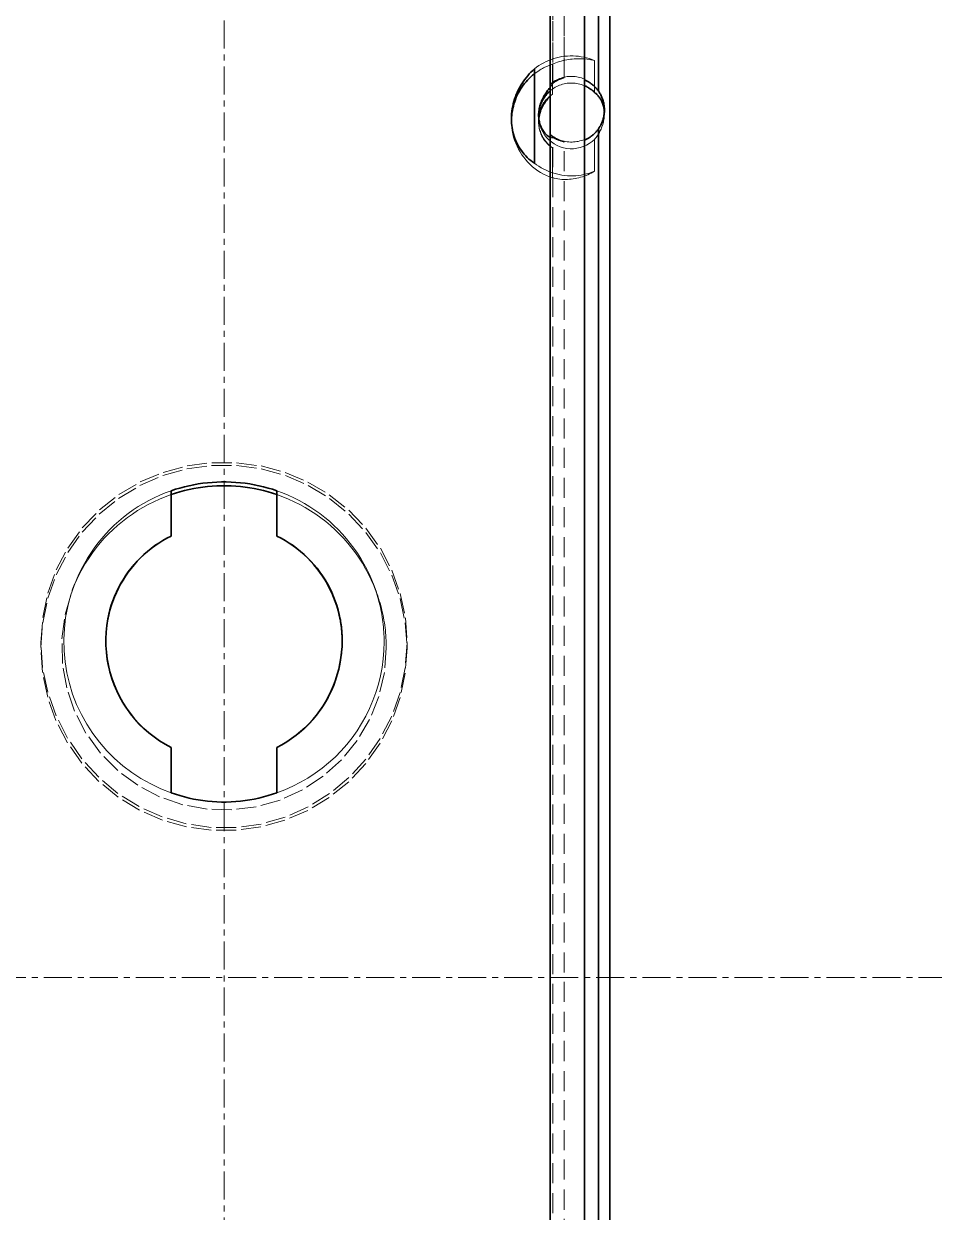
# Model space of a CAD drawing. Header units: millimetres. Extents: x 10 to 410, y 10 to 287.
# Drawn here: x 73 to 95.74, y 227.63 to 257.32 of the extents above; entities that cross this region are included whole.
import ezdxf

# ---------------------------------------------------------------- set-up
doc = ezdxf.new("R2010")
doc.units = ezdxf.units.MM
doc.linetypes.add('CENTER', pattern=[1.15, 0.7, -0.15, 0.15, -0.15])
doc.linetypes.add('DASHED', pattern=[0.75, 0.5, -0.25])
for name, color, linetype, lineweight in [('CENTER', 4, 'CENTER', 13), ('HIDDEN', 8, 'DASHED', 18), ('VISIBLE', 7, 'CONTINUOUS', 35)]:
    doc.layers.add(name, color=color, linetype=linetype, lineweight=lineweight)

msp = doc.modelspace()

# ---------------------------------------------------------------- linework, layer by layer
at = {"layer": 'CENTER'}
for p, q in [((78, 190), (78, 273)), ((16, 233.5), (140, 233.5))]:
    msp.add_line(p, q, dxfattribs=at)
at = {"layer": 'HIDDEN'}
for points in [[(86.145, 255.786), (86.145, 256.317), (86.145, 256.849), (86.145, 257.38), (86.145, 257.911), (86.145, 258.443), (86.145, 258.974), (86.145, 259.505), (86.145, 260.036), (86.145, 260.568), (86.145, 261.099), (86.145, 261.63), (86.145, 262.162), (86.145, 262.693), (86.145, 263.224), (86.145, 263.756), (86.145, 264.287), (86.145, 264.818), (86.145, 265.349), (86.145, 265.881), (86.145, 266.412), (86.145, 266.943), (86.145, 267.475), (86.145, 268.006)], [(86.212, 255.823), (86.212, 256.353), (86.212, 256.884), (86.212, 257.415), (86.212, 257.945), (86.212, 258.476), (86.212, 259.007), (86.212, 259.537), (86.212, 260.068), (86.212, 260.598), (86.212, 261.129), (86.212, 261.66), (86.212, 262.19), (86.212, 262.721), (86.212, 263.252), (86.212, 263.782), (86.212, 264.313), (86.212, 264.843), (86.212, 265.374), (86.212, 265.905), (86.212, 266.435), (86.212, 266.966), (86.212, 267.497), (86.212, 268.027)], [(86.498, 255.964), (86.498, 256.487), (86.498, 257.011), (86.498, 257.535), (86.498, 258.058), (86.498, 258.582), (86.498, 259.105), (86.498, 259.629), (86.498, 260.152), (86.498, 260.676), (86.498, 261.2), (86.498, 261.723), (86.498, 262.247), (86.498, 262.77), (86.498, 263.294), (86.498, 263.817), (86.498, 264.341), (86.498, 264.864), (86.498, 265.388), (86.498, 265.912), (86.498, 266.435), (86.498, 266.959), (86.498, 267.482), (86.498, 268.006)], [(87.003, 255.919), (87.003, 256.445), (87.003, 256.97), (87.003, 257.496), (87.003, 258.021), (87.003, 258.547), (87.003, 259.072), (87.003, 259.598), (87.003, 260.123), (87.003, 260.649), (87.003, 261.174), (87.003, 261.7), (87.003, 262.225), (87.003, 262.751), (87.003, 263.276), (87.003, 263.802), (87.003, 264.327), (87.003, 264.853), (87.003, 265.378), (87.003, 265.904), (87.003, 266.429), (87.003, 266.955), (87.003, 267.48), (87.003, 268.006)], [(85.755, 256.196), (85.81, 256.237), (85.867, 256.276), (85.926, 256.312), (85.987, 256.345), (86.048, 256.376), (86.112, 256.403), (86.176, 256.428), (86.242, 256.45), (86.308, 256.468), (86.375, 256.484), (86.443, 256.496), (86.512, 256.506), (86.58, 256.512), (86.649, 256.515), (86.718, 256.515), (86.787, 256.511), (86.856, 256.505), (86.924, 256.495), (86.992, 256.483), (87.059, 256.467), (87.126, 256.448), (87.191, 256.426), (87.255, 256.401)], [(85.755, 256.068), (85.772, 256.082), (85.79, 256.095), (85.808, 256.108), (85.827, 256.121), (85.845, 256.133), (85.864, 256.146), (85.882, 256.158), (85.901, 256.169), (85.92, 256.181), (85.94, 256.192), (85.959, 256.203), (85.979, 256.213), (85.998, 256.224), (86.018, 256.233), (86.038, 256.243), (86.059, 256.252), (86.079, 256.262), (86.099, 256.27), (86.12, 256.279), (86.141, 256.287), (86.161, 256.295), (86.182, 256.302), (86.203, 256.31)], [(86.203, 256.31), (86.247, 256.327), (86.29, 256.344), (86.334, 256.359), (86.379, 256.373), (86.424, 256.386), (86.469, 256.397), (86.515, 256.407), (86.56, 256.417), (86.606, 256.424), (86.653, 256.431), (86.699, 256.436), (86.745, 256.44), (86.792, 256.443), (86.839, 256.445), (86.885, 256.445), (86.932, 256.444), (86.979, 256.441), (87.025, 256.438), (87.072, 256.433), (87.118, 256.427), (87.164, 256.419), (87.21, 256.411), (87.255, 256.401)], [(86.203, 255.557), (86.203, 255.59), (86.203, 255.622), (86.203, 255.655), (86.203, 255.688), (86.203, 255.721), (86.203, 255.753), (86.203, 255.786), (86.203, 255.819), (86.203, 255.851), (86.203, 255.884), (86.203, 255.917), (86.203, 255.95), (86.203, 255.982), (86.203, 256.015), (86.203, 256.048), (86.203, 256.081), (86.203, 256.113), (86.203, 256.146), (86.203, 256.179), (86.203, 256.211), (86.203, 256.244), (86.203, 256.277), (86.203, 256.31)], [(87.255, 255.603), (87.255, 255.638), (87.255, 255.673), (87.255, 255.707), (87.255, 255.742), (87.255, 255.777), (87.255, 255.811), (87.255, 255.846), (87.255, 255.881), (87.255, 255.916), (87.255, 255.95), (87.255, 255.985), (87.255, 256.02), (87.255, 256.054), (87.255, 256.089), (87.255, 256.124), (87.255, 256.158), (87.255, 256.193), (87.255, 256.228), (87.255, 256.262), (87.255, 256.297), (87.255, 256.332), (87.255, 256.366), (87.255, 256.401)], [(86.145, 255.805), (86.176, 255.831), (86.208, 255.854), (86.241, 255.876), (86.275, 255.897), (86.31, 255.916), (86.346, 255.933), (86.383, 255.948), (86.42, 255.961), (86.458, 255.973), (86.496, 255.983), (86.535, 255.991), (86.575, 255.997), (86.614, 256.001), (86.654, 256.003), (86.693, 256.004), (86.733, 256.002), (86.773, 255.999), (86.812, 255.993), (86.851, 255.986), (86.89, 255.977), (86.928, 255.966), (86.966, 255.953), (87.003, 255.939)], [(86.145, 255.786), (86.158, 255.797), (86.172, 255.808), (86.186, 255.819), (86.2, 255.829), (86.214, 255.839), (86.228, 255.849), (86.243, 255.858), (86.257, 255.867), (86.272, 255.876), (86.288, 255.884), (86.303, 255.892), (86.318, 255.9), (86.334, 255.908), (86.35, 255.915), (86.366, 255.922), (86.382, 255.928), (86.398, 255.934), (86.414, 255.94), (86.431, 255.946), (86.447, 255.951), (86.464, 255.955), (86.481, 255.96), (86.498, 255.964)], [(86.498, 255.964), (86.484, 255.961), (86.47, 255.957), (86.457, 255.953), (86.443, 255.949), (86.43, 255.945), (86.417, 255.94), (86.404, 255.936), (86.391, 255.931), (86.378, 255.925), (86.365, 255.92), (86.352, 255.914), (86.34, 255.908), (86.327, 255.901), (86.315, 255.895), (86.302, 255.888), (86.29, 255.881), (86.278, 255.874), (86.267, 255.866), (86.255, 255.858), (86.244, 255.85), (86.232, 255.842), (86.222, 255.833), (86.212, 255.823)], [(87.003, 255.939), (87.003, 255.938), (87.003, 255.937), (87.003, 255.936), (87.003, 255.935), (87.003, 255.934), (87.003, 255.933), (87.003, 255.933), (87.003, 255.932), (87.003, 255.931), (87.003, 255.93), (87.003, 255.929), (87.003, 255.928), (87.003, 255.928), (87.003, 255.927), (87.003, 255.926), (87.003, 255.925), (87.003, 255.924), (87.003, 255.923), (87.003, 255.923), (87.003, 255.922), (87.003, 255.921), (87.003, 255.92), (87.003, 255.919)], [(87.003, 254.428), (87.003, 254.494), (87.003, 254.56), (87.003, 254.625), (87.003, 254.691), (87.003, 254.757), (87.003, 254.822), (87.003, 254.888), (87.003, 254.954), (87.003, 255.019), (87.003, 255.085), (87.003, 255.151), (87.003, 255.216), (87.003, 255.282), (87.003, 255.348), (87.003, 255.413), (87.003, 255.479), (87.003, 255.545), (87.003, 255.61), (87.003, 255.676), (87.003, 255.742), (87.003, 255.807), (87.003, 255.873), (87.003, 255.939)], [(87.003, 255.919), (87.003, 255.919), (87.003, 255.919), (87.003, 255.919), (87.003, 255.919), (87.003, 255.919), (87.003, 255.919), (87.003, 255.919), (87.003, 255.919), (87.003, 255.919), (87.003, 255.919), (87.003, 255.919), (87.003, 255.919), (87.003, 255.919), (87.003, 255.919), (87.003, 255.919), (87.003, 255.919), (87.003, 255.919), (87.003, 255.919), (87.003, 255.919), (87.003, 255.919), (87.003, 255.919), (87.003, 255.919), (87.003, 255.919)], [(86.145, 255.639), (86.176, 255.664), (86.208, 255.688), (86.241, 255.71), (86.275, 255.73), (86.31, 255.749), (86.346, 255.766), (86.383, 255.781), (86.42, 255.795), (86.458, 255.807), (86.496, 255.816), (86.535, 255.824), (86.575, 255.83), (86.614, 255.835), (86.654, 255.837), (86.693, 255.837), (86.733, 255.836), (86.773, 255.832), (86.812, 255.827), (86.851, 255.82), (86.89, 255.81), (86.928, 255.799), (86.966, 255.787), (87.003, 255.772)], [(86.145, 255.728), (86.148, 255.732), (86.151, 255.736), (86.155, 255.74), (86.158, 255.744), (86.161, 255.748), (86.164, 255.751), (86.167, 255.755), (86.17, 255.76), (86.173, 255.764), (86.176, 255.768), (86.179, 255.772), (86.182, 255.776), (86.185, 255.78), (86.188, 255.784), (86.191, 255.788), (86.194, 255.792), (86.197, 255.796), (86.2, 255.801), (86.202, 255.805), (86.205, 255.809), (86.207, 255.814), (86.21, 255.818), (86.212, 255.823)], [(86.145, 254.562), (86.145, 254.616), (86.145, 254.67), (86.145, 254.724), (86.145, 254.778), (86.145, 254.832), (86.145, 254.886), (86.145, 254.94), (86.145, 254.994), (86.145, 255.048), (86.145, 255.102), (86.145, 255.156), (86.145, 255.211), (86.145, 255.265), (86.145, 255.319), (86.145, 255.373), (86.145, 255.427), (86.145, 255.481), (86.145, 255.535), (86.145, 255.589), (86.145, 255.643), (86.145, 255.697), (86.145, 255.751), (86.145, 255.805)], [(86.145, 255.506), (86.148, 255.509), (86.15, 255.511), (86.153, 255.513), (86.155, 255.516), (86.157, 255.518), (86.16, 255.52), (86.162, 255.522), (86.165, 255.525), (86.167, 255.527), (86.17, 255.529), (86.173, 255.531), (86.175, 255.533), (86.178, 255.536), (86.18, 255.538), (86.183, 255.54), (86.185, 255.542), (86.188, 255.544), (86.19, 255.546), (86.193, 255.549), (86.196, 255.551), (86.198, 255.553), (86.201, 255.555), (86.203, 255.557)], [(86.145, 255.511), (86.148, 255.514), (86.15, 255.516), (86.153, 255.518), (86.155, 255.52), (86.157, 255.522), (86.16, 255.524), (86.162, 255.526), (86.165, 255.528), (86.167, 255.53), (86.17, 255.532), (86.173, 255.534), (86.175, 255.536), (86.178, 255.538), (86.18, 255.54), (86.183, 255.542), (86.185, 255.544), (86.188, 255.546), (86.19, 255.548), (86.193, 255.549), (86.196, 255.551), (86.198, 255.553), (86.201, 255.555), (86.203, 255.557)], [(85.859, 255.035), (85.859, 255.035), (85.859, 255.034), (85.859, 255.033), (85.859, 255.032), (85.859, 255.032), (85.859, 255.031), (85.859, 255.03), (85.859, 255.029), (85.859, 255.029), (85.859, 255.028), (85.859, 255.027), (85.859, 255.026), (85.859, 255.026), (85.859, 255.025), (85.859, 255.024), (85.859, 255.023), (85.859, 255.023), (85.859, 255.022), (85.859, 255.021), (85.859, 255.02), (85.859, 255.02), (85.859, 255.019), (85.859, 255.018)], [(85.859, 255.018), (85.859, 255.018), (85.859, 255.019), (85.859, 255.019), (85.859, 255.02), (85.859, 255.02), (85.859, 255.02), (85.859, 255.021), (85.859, 255.021), (85.859, 255.021), (85.859, 255.022), (85.859, 255.022), (85.859, 255.023), (85.859, 255.023), (85.859, 255.023), (85.859, 255.024), (85.859, 255.024), (85.859, 255.024), (85.859, 255.025), (85.859, 255.025), (85.859, 255.026), (85.859, 255.026), (85.859, 255.026), (85.859, 255.027)], [(87.255, 254.43), (87.193, 254.375), (87.124, 254.326), (87.052, 254.285), (86.975, 254.251), (86.895, 254.225), (86.814, 254.207), (86.73, 254.198), (86.647, 254.197), (86.563, 254.205), (86.481, 254.221), (86.401, 254.246), (86.324, 254.278), (86.25, 254.318), (86.181, 254.366), (86.117, 254.42), (86.059, 254.48), (86.008, 254.546), (85.963, 254.617), (85.926, 254.692), (85.897, 254.771), (85.876, 254.852), (85.863, 254.934), (85.859, 255.018)], [(87.503, 255.073), (87.502, 255.043), (87.5, 255.012), (87.497, 254.982), (87.494, 254.951), (87.489, 254.921), (87.483, 254.891), (87.476, 254.861), (87.469, 254.832), (87.46, 254.803), (87.451, 254.773), (87.441, 254.745), (87.43, 254.716), (87.418, 254.688), (87.405, 254.66), (87.391, 254.633), (87.377, 254.606), (87.362, 254.579), (87.346, 254.553), (87.329, 254.528), (87.312, 254.502), (87.294, 254.478), (87.275, 254.454), (87.255, 254.43)], [(87.501, 255.117), (87.501, 255.115), (87.502, 255.113), (87.502, 255.111), (87.502, 255.109), (87.502, 255.108), (87.502, 255.106), (87.502, 255.104), (87.502, 255.102), (87.502, 255.1), (87.502, 255.098), (87.502, 255.097), (87.502, 255.095), (87.502, 255.093), (87.502, 255.091), (87.502, 255.089), (87.502, 255.087), (87.502, 255.086), (87.502, 255.084), (87.502, 255.082), (87.503, 255.08), (87.503, 255.078), (87.503, 255.076), (87.503, 255.074)], [(87.503, 255.161), (87.503, 255.157), (87.503, 255.153), (87.503, 255.149), (87.503, 255.146), (87.503, 255.142), (87.503, 255.138), (87.503, 255.134), (87.503, 255.13), (87.503, 255.127), (87.503, 255.123), (87.503, 255.119), (87.503, 255.115), (87.503, 255.111), (87.503, 255.107), (87.503, 255.104), (87.503, 255.1), (87.503, 255.096), (87.503, 255.092), (87.503, 255.088), (87.503, 255.085), (87.503, 255.081), (87.503, 255.077), (87.503, 255.073)], [(87.503, 255.074), (87.503, 255.074), (87.503, 255.074), (87.503, 255.074), (87.503, 255.074), (87.503, 255.074), (87.503, 255.074), (87.503, 255.074), (87.503, 255.074), (87.503, 255.074), (87.503, 255.074), (87.503, 255.074), (87.503, 255.074), (87.503, 255.074), (87.503, 255.074), (87.503, 255.074), (87.503, 255.074), (87.503, 255.074), (87.503, 255.074), (87.503, 255.073), (87.503, 255.073), (87.503, 255.073), (87.503, 255.073), (87.503, 255.073)], [(85.18, 254.95), (85.18, 254.947), (85.18, 254.945), (85.18, 254.942), (85.18, 254.94), (85.18, 254.937), (85.18, 254.934), (85.18, 254.932), (85.18, 254.929), (85.18, 254.927), (85.18, 254.924), (85.18, 254.922), (85.18, 254.919), (85.18, 254.917), (85.18, 254.914), (85.18, 254.912), (85.18, 254.909), (85.18, 254.906), (85.18, 254.904), (85.18, 254.901), (85.18, 254.899), (85.18, 254.896), (85.18, 254.894), (85.18, 254.891)], [(85.18, 254.891), (85.18, 254.893), (85.18, 254.894), (85.18, 254.895), (85.18, 254.896), (85.18, 254.898), (85.18, 254.899), (85.18, 254.9), (85.18, 254.901), (85.18, 254.903), (85.18, 254.904), (85.18, 254.905), (85.18, 254.906), (85.18, 254.908), (85.18, 254.909), (85.18, 254.91), (85.18, 254.912), (85.18, 254.913), (85.18, 254.914), (85.18, 254.915), (85.18, 254.917), (85.18, 254.918), (85.18, 254.919), (85.181, 254.92)], [(86.203, 253.469), (86.127, 253.497), (86.052, 253.529), (85.979, 253.565), (85.908, 253.605), (85.84, 253.648), (85.774, 253.696), (85.71, 253.747), (85.649, 253.801), (85.592, 253.858), (85.537, 253.919), (85.486, 253.982), (85.439, 254.048), (85.395, 254.117), (85.355, 254.187), (85.319, 254.26), (85.287, 254.335), (85.258, 254.411), (85.235, 254.489), (85.215, 254.568), (85.2, 254.648), (85.189, 254.729), (85.182, 254.81), (85.18, 254.891)], [(85.859, 254.89), (85.859, 254.893), (85.859, 254.897), (85.859, 254.9), (85.859, 254.903), (85.859, 254.906), (85.859, 254.909), (85.859, 254.912), (85.859, 254.916), (85.859, 254.919), (85.86, 254.922), (85.86, 254.925), (85.86, 254.928), (85.86, 254.931), (85.86, 254.935), (85.86, 254.938), (85.861, 254.941), (85.861, 254.944), (85.861, 254.947), (85.861, 254.95), (85.861, 254.954), (85.862, 254.957), (85.862, 254.96), (85.862, 254.963)], [(85.859, 254.862), (85.859, 254.866), (85.859, 254.87), (85.859, 254.874), (85.859, 254.877), (85.859, 254.881), (85.859, 254.885), (85.859, 254.889), (85.86, 254.893), (85.86, 254.896), (85.86, 254.9), (85.86, 254.904), (85.86, 254.908), (85.86, 254.911), (85.861, 254.915), (85.861, 254.919), (85.861, 254.923), (85.862, 254.927), (85.862, 254.93), (85.862, 254.934), (85.863, 254.938), (85.863, 254.942), (85.863, 254.946), (85.864, 254.949)], [(86.203, 254.221), (86.176, 254.241), (86.15, 254.263), (86.124, 254.285), (86.1, 254.309), (86.076, 254.333), (86.054, 254.359), (86.032, 254.385), (86.012, 254.412), (85.993, 254.44), (85.975, 254.469), (85.958, 254.499), (85.942, 254.529), (85.928, 254.56), (85.915, 254.591), (85.903, 254.623), (85.893, 254.656), (85.884, 254.688), (85.876, 254.722), (85.87, 254.755), (85.865, 254.789), (85.862, 254.822), (85.86, 254.856), (85.859, 254.89)], [(85.859, 254.89), (85.859, 254.889), (85.859, 254.888), (85.859, 254.887), (85.859, 254.885), (85.859, 254.884), (85.859, 254.883), (85.859, 254.882), (85.859, 254.88), (85.859, 254.879), (85.859, 254.878), (85.859, 254.877), (85.859, 254.876), (85.859, 254.874), (85.859, 254.873), (85.859, 254.872), (85.859, 254.871), (85.859, 254.869), (85.859, 254.868), (85.859, 254.867), (85.859, 254.866), (85.859, 254.865), (85.859, 254.863), (85.859, 254.862)], [(86.203, 254.221), (86.176, 254.239), (86.149, 254.259), (86.123, 254.279), (86.098, 254.301), (86.075, 254.324), (86.052, 254.348), (86.03, 254.373), (86.01, 254.399), (85.991, 254.426), (85.973, 254.454), (85.956, 254.482), (85.94, 254.511), (85.926, 254.541), (85.913, 254.572), (85.902, 254.603), (85.892, 254.634), (85.883, 254.666), (85.876, 254.698), (85.869, 254.731), (85.865, 254.763), (85.861, 254.796), (85.86, 254.829), (85.859, 254.862)], [(87.003, 254.428), (86.966, 254.414), (86.928, 254.401), (86.89, 254.39), (86.851, 254.381), (86.812, 254.374), (86.773, 254.368), (86.733, 254.365), (86.693, 254.363), (86.654, 254.363), (86.614, 254.366), (86.575, 254.37), (86.535, 254.376), (86.496, 254.384), (86.458, 254.394), (86.42, 254.406), (86.383, 254.419), (86.346, 254.434), (86.31, 254.451), (86.275, 254.47), (86.241, 254.491), (86.208, 254.513), (86.176, 254.536), (86.145, 254.562)], [(86.498, 254.364), (86.481, 254.368), (86.464, 254.373), (86.447, 254.378), (86.431, 254.383), (86.414, 254.388), (86.398, 254.394), (86.382, 254.4), (86.366, 254.406), (86.35, 254.413), (86.334, 254.42), (86.318, 254.428), (86.303, 254.436), (86.288, 254.444), (86.272, 254.452), (86.257, 254.461), (86.243, 254.47), (86.228, 254.48), (86.214, 254.489), (86.2, 254.499), (86.186, 254.51), (86.172, 254.52), (86.158, 254.531), (86.145, 254.542)], [(86.145, 220.114), (86.145, 221.611), (86.145, 223.108), (86.145, 224.605), (86.145, 226.102), (86.145, 227.599), (86.145, 229.096), (86.145, 230.592), (86.145, 232.089), (86.145, 233.586), (86.145, 235.083), (86.145, 236.58), (86.145, 238.077), (86.145, 239.574), (86.145, 241.07), (86.145, 242.567), (86.145, 244.064), (86.145, 245.561), (86.145, 247.058), (86.145, 248.555), (86.145, 250.052), (86.145, 251.548), (86.145, 253.045), (86.145, 254.542)], [(86.212, 254.476), (86.209, 254.474), (86.207, 254.472), (86.204, 254.471), (86.201, 254.471), (86.198, 254.47), (86.195, 254.47), (86.192, 254.47), (86.189, 254.471), (86.186, 254.471), (86.183, 254.471), (86.18, 254.472), (86.177, 254.473), (86.174, 254.473), (86.171, 254.474), (86.168, 254.475), (86.165, 254.476), (86.162, 254.477), (86.159, 254.478), (86.156, 254.479), (86.154, 254.48), (86.151, 254.481), (86.148, 254.482), (86.145, 254.483)], [(86.498, 254.364), (86.485, 254.367), (86.472, 254.371), (86.459, 254.374), (86.446, 254.378), (86.433, 254.382), (86.42, 254.386), (86.407, 254.39), (86.395, 254.394), (86.382, 254.399), (86.37, 254.403), (86.357, 254.408), (86.345, 254.413), (86.332, 254.418), (86.32, 254.424), (86.308, 254.429), (86.296, 254.435), (86.284, 254.441), (86.272, 254.447), (86.26, 254.453), (86.248, 254.459), (86.236, 254.465), (86.224, 254.471), (86.212, 254.476)], [(86.212, 220.151), (86.212, 221.644), (86.212, 223.136), (86.212, 224.628), (86.212, 226.121), (86.212, 227.613), (86.212, 229.105), (86.212, 230.598), (86.212, 232.09), (86.212, 233.582), (86.212, 235.075), (86.212, 236.567), (86.212, 238.06), (86.212, 239.552), (86.212, 241.044), (86.212, 242.537), (86.212, 244.029), (86.212, 245.521), (86.212, 247.014), (86.212, 248.506), (86.212, 249.998), (86.212, 251.491), (86.212, 252.983), (86.212, 254.476)], [(87.003, 254.428), (87.003, 254.428), (87.003, 254.427), (87.003, 254.426), (87.003, 254.425), (87.003, 254.424), (87.003, 254.423), (87.003, 254.423), (87.003, 254.422), (87.003, 254.421), (87.003, 254.42), (87.003, 254.419), (87.003, 254.418), (87.003, 254.418), (87.003, 254.417), (87.003, 254.416), (87.003, 254.415), (87.003, 254.414), (87.003, 254.413), (87.003, 254.412), (87.003, 254.412), (87.003, 254.411), (87.003, 254.41), (87.003, 254.409)], [(87.003, 254.409), (87.003, 254.409), (87.003, 254.409), (87.003, 254.409), (87.003, 254.409), (87.003, 254.409), (87.003, 254.409), (87.003, 254.409), (87.003, 254.409), (87.003, 254.409), (87.003, 254.409), (87.003, 254.409), (87.003, 254.409), (87.003, 254.409), (87.003, 254.409), (87.003, 254.409), (87.003, 254.409), (87.003, 254.409), (87.003, 254.409), (87.003, 254.409), (87.003, 254.409), (87.003, 254.409), (87.003, 254.409), (87.003, 254.409)], [(87.003, 220.248), (87.003, 221.733), (87.003, 223.218), (87.003, 224.703), (87.003, 226.189), (87.003, 227.674), (87.003, 229.159), (87.003, 230.645), (87.003, 232.13), (87.003, 233.615), (87.003, 235.1), (87.003, 236.586), (87.003, 238.071), (87.003, 239.556), (87.003, 241.042), (87.003, 242.527), (87.003, 244.012), (87.003, 245.497), (87.003, 246.983), (87.003, 248.468), (87.003, 249.953), (87.003, 251.439), (87.003, 252.924), (87.003, 254.409)], [(87.255, 253.633), (87.255, 253.668), (87.255, 253.702), (87.255, 253.737), (87.255, 253.772), (87.255, 253.806), (87.255, 253.841), (87.255, 253.876), (87.255, 253.91), (87.255, 253.945), (87.255, 253.98), (87.255, 254.014), (87.255, 254.049), (87.255, 254.084), (87.255, 254.118), (87.255, 254.153), (87.255, 254.188), (87.255, 254.222), (87.255, 254.257), (87.255, 254.292), (87.255, 254.326), (87.255, 254.361), (87.255, 254.396), (87.255, 254.43)], [(86.203, 253.469), (86.203, 253.501), (86.203, 253.534), (86.203, 253.567), (86.203, 253.6), (86.203, 253.632), (86.203, 253.665), (86.203, 253.698), (86.203, 253.73), (86.203, 253.763), (86.203, 253.796), (86.203, 253.829), (86.203, 253.861), (86.203, 253.894), (86.203, 253.927), (86.203, 253.959), (86.203, 253.992), (86.203, 254.025), (86.203, 254.058), (86.203, 254.09), (86.203, 254.123), (86.203, 254.156), (86.203, 254.188), (86.203, 254.221)], [(86.498, 220.292), (86.498, 221.774), (86.498, 223.255), (86.498, 224.736), (86.498, 226.218), (86.498, 227.699), (86.498, 229.181), (86.498, 230.662), (86.498, 232.143), (86.498, 233.625), (86.498, 235.106), (86.498, 236.588), (86.498, 238.069), (86.498, 239.55), (86.498, 241.032), (86.498, 242.513), (86.498, 243.995), (86.498, 245.476), (86.498, 246.957), (86.498, 248.439), (86.498, 249.92), (86.498, 251.402), (86.498, 252.883), (86.498, 254.364)], [(87.255, 253.633), (87.191, 253.608), (87.126, 253.586), (87.059, 253.567), (86.992, 253.551), (86.924, 253.539), (86.856, 253.529), (86.787, 253.522), (86.718, 253.519), (86.649, 253.519), (86.58, 253.522), (86.512, 253.528), (86.443, 253.538), (86.375, 253.55), (86.308, 253.566), (86.242, 253.584), (86.176, 253.606), (86.112, 253.631), (86.048, 253.658), (85.987, 253.689), (85.926, 253.722), (85.867, 253.758), (85.81, 253.797), (85.755, 253.838)], [(87.255, 253.633), (87.214, 253.609), (87.172, 253.587), (87.13, 253.566), (87.086, 253.546), (87.043, 253.528), (86.998, 253.511), (86.953, 253.496), (86.908, 253.483), (86.862, 253.47), (86.815, 253.46), (86.769, 253.451), (86.722, 253.443), (86.675, 253.437), (86.628, 253.433), (86.58, 253.43), (86.533, 253.429), (86.485, 253.43), (86.438, 253.432), (86.39, 253.436), (86.343, 253.442), (86.296, 253.449), (86.25, 253.458), (86.203, 253.469)], [(73.426, 241.736), (73.47, 242.358), (73.598, 242.968), (73.808, 243.555), (74.096, 244.108), (74.456, 244.616), (74.883, 245.071), (75.367, 245.464), (75.9, 245.786), (76.473, 246.034), (77.073, 246.201), (77.691, 246.285), (78.314, 246.285), (78.932, 246.2), (79.532, 246.032), (80.104, 245.783), (80.636, 245.46), (81.12, 245.067), (81.546, 244.611), (81.906, 244.102), (82.193, 243.549), (82.402, 242.962), (82.529, 242.352), (82.572, 241.73)], [(73.427, 241.868), (73.47, 242.487), (73.597, 243.093), (73.808, 243.676), (74.097, 244.224), (74.46, 244.727), (74.888, 245.174), (75.375, 245.558), (75.909, 245.873), (76.48, 246.113), (77.078, 246.274), (77.693, 246.355), (78.312, 246.355), (78.927, 246.273), (79.525, 246.11), (80.096, 245.87), (80.629, 245.554), (81.115, 245.169), (81.543, 244.721), (81.905, 244.219), (82.194, 243.67), (82.403, 243.087), (82.53, 242.48), (82.572, 241.862)], [(74.204, 243.156), (74.261, 243.299), (74.324, 243.441), (74.392, 243.58), (74.466, 243.716), (74.544, 243.849), (74.628, 243.98), (74.717, 244.107), (74.81, 244.23), (74.908, 244.35), (75.01, 244.466), (75.117, 244.578), (75.228, 244.686), (75.343, 244.789), (75.462, 244.888), (75.585, 244.983), (75.711, 245.072), (75.841, 245.157), (75.973, 245.237), (76.109, 245.312), (76.247, 245.381), (76.388, 245.445), (76.531, 245.504), (76.677, 245.557)], [(74.255, 243.29), (74.311, 243.431), (74.372, 243.57), (74.439, 243.706), (74.511, 243.84), (74.588, 243.971), (74.67, 244.099), (74.757, 244.224), (74.848, 244.345), (74.944, 244.463), (75.045, 244.577), (75.149, 244.687), (75.258, 244.793), (75.371, 244.895), (75.487, 244.992), (75.607, 245.085), (75.731, 245.174), (75.858, 245.257), (75.988, 245.336), (76.12, 245.41), (76.256, 245.479), (76.394, 245.542), (76.534, 245.6), (76.677, 245.653)], [(79.322, 245.653), (79.465, 245.6), (79.606, 245.542), (79.744, 245.478), (79.88, 245.409), (80.013, 245.335), (80.144, 245.256), (80.271, 245.172), (80.395, 245.083), (80.515, 244.99), (80.632, 244.892), (80.745, 244.789), (80.854, 244.683), (80.958, 244.572), (81.059, 244.457), (81.155, 244.339), (81.246, 244.217), (81.333, 244.092), (81.415, 243.963), (81.492, 243.832), (81.564, 243.697), (81.631, 243.56), (81.692, 243.421), (81.748, 243.279)], [(79.322, 245.557), (79.468, 245.504), (79.612, 245.445), (79.753, 245.38), (79.892, 245.311), (80.028, 245.236), (80.161, 245.155), (80.29, 245.07), (80.417, 244.98), (80.54, 244.885), (80.659, 244.786), (80.774, 244.682), (80.885, 244.574), (80.992, 244.461), (81.095, 244.345), (81.193, 244.224), (81.287, 244.1), (81.375, 243.973), (81.459, 243.842), (81.537, 243.708), (81.611, 243.571), (81.679, 243.431), (81.741, 243.289), (81.798, 243.145)], [(82.054, 241.73), (82.007, 241.115), (81.867, 240.515), (81.638, 239.943), (81.324, 239.413), (80.934, 238.936), (80.476, 238.524), (79.961, 238.186), (79.4, 237.93), (78.807, 237.762), (78.196, 237.686), (77.58, 237.703), (76.973, 237.813), (76.391, 238.013), (75.845, 238.299), (75.349, 238.665), (74.914, 239.102), (74.551, 239.599), (74.267, 240.146), (74.07, 240.73), (73.963, 241.337), (73.951, 241.953), (74.031, 242.564), (74.204, 243.156)], [(76.677, 238.112), (76.419, 238.213), (76.168, 238.331), (75.926, 238.466), (75.694, 238.617), (75.474, 238.784), (75.265, 238.966), (75.069, 239.162), (74.888, 239.371), (74.721, 239.592), (74.57, 239.824), (74.436, 240.067), (74.318, 240.317), (74.218, 240.576), (74.137, 240.84), (74.074, 241.11), (74.03, 241.383), (74.005, 241.659), (73.999, 241.936), (74.012, 242.212), (74.044, 242.487), (74.096, 242.76), (74.166, 243.027), (74.255, 243.29)], [(74.255, 243.29), (74.252, 243.284), (74.25, 243.278), (74.248, 243.272), (74.246, 243.266), (74.244, 243.261), (74.241, 243.255), (74.239, 243.249), (74.237, 243.243), (74.235, 243.237), (74.233, 243.231), (74.23, 243.226), (74.228, 243.22), (74.226, 243.214), (74.224, 243.208), (74.222, 243.202), (74.219, 243.196), (74.217, 243.191), (74.215, 243.185), (74.213, 243.179), (74.211, 243.173), (74.208, 243.167), (74.206, 243.161), (74.204, 243.156)], [(81.748, 243.279), (81.769, 243.221), (81.79, 243.162), (81.809, 243.103), (81.828, 243.044), (81.845, 242.985), (81.862, 242.925), (81.878, 242.865), (81.893, 242.805), (81.906, 242.744), (81.919, 242.684), (81.931, 242.623), (81.942, 242.562), (81.952, 242.5), (81.962, 242.439), (81.97, 242.378), (81.977, 242.316), (81.983, 242.254), (81.988, 242.193), (81.993, 242.131), (81.996, 242.069), (81.999, 242.007), (82, 241.945), (82.001, 241.883)], [(81.748, 243.279), (81.75, 243.273), (81.753, 243.267), (81.755, 243.262), (81.757, 243.256), (81.759, 243.25), (81.761, 243.244), (81.763, 243.238), (81.766, 243.232), (81.768, 243.227), (81.77, 243.221), (81.772, 243.215), (81.774, 243.209), (81.777, 243.203), (81.779, 243.197), (81.781, 243.192), (81.783, 243.186), (81.785, 243.18), (81.787, 243.174), (81.79, 243.168), (81.792, 243.162), (81.794, 243.157), (81.796, 243.151), (81.798, 243.145)], [(81.798, 243.145), (81.82, 243.086), (81.84, 243.026), (81.86, 242.967), (81.879, 242.907), (81.897, 242.846), (81.914, 242.786), (81.93, 242.725), (81.945, 242.664), (81.959, 242.603), (81.972, 242.541), (81.984, 242.48), (81.995, 242.418), (82.005, 242.356), (82.015, 242.294), (82.023, 242.231), (82.03, 242.169), (82.036, 242.106), (82.042, 242.044), (82.046, 241.981), (82.05, 241.918), (82.052, 241.855), (82.054, 241.793), (82.054, 241.73)], [(76.677, 239.242), (76.53, 239.32), (76.388, 239.407), (76.252, 239.501), (76.12, 239.603), (75.995, 239.712), (75.876, 239.828), (75.764, 239.95), (75.658, 240.079), (75.561, 240.213), (75.471, 240.353), (75.388, 240.497), (75.314, 240.646), (75.249, 240.799), (75.192, 240.955), (75.145, 241.114), (75.106, 241.275), (75.076, 241.439), (75.056, 241.604), (75.045, 241.769), (75.043, 241.935), (75.051, 242.101), (75.068, 242.267), (75.094, 242.431)], [(75.098, 242.453), (75.098, 242.452), (75.098, 242.451), (75.098, 242.45), (75.097, 242.449), (75.097, 242.448), (75.097, 242.447), (75.097, 242.446), (75.097, 242.445), (75.096, 242.444), (75.096, 242.443), (75.096, 242.442), (75.096, 242.441), (75.096, 242.44), (75.096, 242.439), (75.095, 242.438), (75.095, 242.437), (75.095, 242.436), (75.095, 242.436), (75.095, 242.435), (75.094, 242.434), (75.094, 242.433), (75.094, 242.432), (75.094, 242.431)], [(75.094, 242.431), (75.094, 242.431), (75.094, 242.432), (75.094, 242.432), (75.094, 242.433), (75.094, 242.433), (75.094, 242.434), (75.095, 242.434), (75.095, 242.435), (75.095, 242.435), (75.095, 242.436), (75.095, 242.436), (75.095, 242.436), (75.095, 242.437), (75.095, 242.437), (75.095, 242.438), (75.095, 242.438), (75.095, 242.439), (75.096, 242.439), (75.096, 242.44), (75.096, 242.44), (75.096, 242.441), (75.096, 242.441), (75.096, 242.442)], [(80.906, 242.422), (80.932, 242.259), (80.949, 242.094), (80.956, 241.928), (80.954, 241.762), (80.942, 241.597), (80.922, 241.433), (80.892, 241.27), (80.853, 241.109), (80.805, 240.95), (80.748, 240.794), (80.682, 240.642), (80.609, 240.494), (80.526, 240.35), (80.436, 240.21), (80.339, 240.077), (80.233, 239.948), (80.121, 239.826), (80.002, 239.711), (79.877, 239.602), (79.746, 239.501), (79.61, 239.407), (79.468, 239.32), (79.322, 239.242)], [(80.902, 242.445), (80.903, 242.444), (80.903, 242.443), (80.903, 242.442), (80.903, 242.441), (80.903, 242.44), (80.903, 242.439), (80.904, 242.438), (80.904, 242.437), (80.904, 242.436), (80.904, 242.435), (80.904, 242.434), (80.904, 242.433), (80.905, 242.432), (80.905, 242.431), (80.905, 242.43), (80.905, 242.429), (80.905, 242.428), (80.906, 242.427), (80.906, 242.426), (80.906, 242.425), (80.906, 242.424), (80.906, 242.423), (80.906, 242.422)], [(80.904, 242.434), (80.904, 242.433), (80.905, 242.433), (80.905, 242.432), (80.905, 242.432), (80.905, 242.431), (80.905, 242.431), (80.905, 242.43), (80.905, 242.43), (80.905, 242.429), (80.905, 242.429), (80.905, 242.428), (80.905, 242.428), (80.906, 242.427), (80.906, 242.427), (80.906, 242.426), (80.906, 242.426), (80.906, 242.425), (80.906, 242.425), (80.906, 242.424), (80.906, 242.424), (80.906, 242.423), (80.906, 242.423), (80.906, 242.422)], [(73.427, 241.868), (73.427, 241.863), (73.427, 241.857), (73.427, 241.851), (73.427, 241.845), (73.427, 241.84), (73.427, 241.834), (73.427, 241.828), (73.427, 241.822), (73.427, 241.817), (73.427, 241.811), (73.427, 241.805), (73.427, 241.799), (73.427, 241.794), (73.427, 241.788), (73.427, 241.782), (73.427, 241.776), (73.426, 241.771), (73.426, 241.765), (73.426, 241.759), (73.426, 241.753), (73.426, 241.748), (73.426, 241.742), (73.426, 241.736)], [(82.572, 241.723), (82.528, 241.101), (82.4, 240.491), (82.19, 239.904), (81.902, 239.351), (81.541, 238.842), (81.114, 238.387), (80.63, 237.995), (80.096, 237.672), (79.523, 237.425), (78.923, 237.258), (78.305, 237.174), (77.681, 237.175), (77.063, 237.26), (76.463, 237.429), (75.891, 237.678), (75.358, 238.002), (74.875, 238.396), (74.449, 238.852), (74.09, 239.362), (73.803, 239.915), (73.595, 240.503), (73.468, 241.114), (73.426, 241.736)], [(82.572, 241.855), (82.528, 241.23), (82.4, 240.616), (82.19, 240.024), (81.903, 239.467), (81.544, 238.952), (81.12, 238.49), (80.637, 238.09), (80.104, 237.759), (79.531, 237.504), (78.928, 237.331), (78.307, 237.244), (77.679, 237.245), (77.058, 237.334), (76.456, 237.508), (75.883, 237.765), (75.351, 238.097), (74.869, 238.499), (74.446, 238.962), (74.089, 239.478), (73.804, 240.036), (73.595, 240.628), (73.469, 241.243), (73.427, 241.868)], [(82.001, 241.883), (81.995, 241.668), (81.977, 241.455), (81.949, 241.242), (81.909, 241.032), (81.857, 240.823), (81.795, 240.618), (81.721, 240.417), (81.637, 240.22), (81.543, 240.027), (81.438, 239.84), (81.323, 239.659), (81.199, 239.484), (81.066, 239.316), (80.923, 239.156), (80.773, 239.003), (80.614, 238.859), (80.448, 238.723), (80.275, 238.597), (80.095, 238.48), (79.91, 238.372), (79.719, 238.275), (79.523, 238.188), (79.322, 238.112)], [(82.572, 241.862), (82.572, 241.862), (82.572, 241.861), (82.572, 241.861), (82.572, 241.861), (82.572, 241.861), (82.572, 241.86), (82.572, 241.86), (82.572, 241.86), (82.572, 241.859), (82.572, 241.859), (82.572, 241.859), (82.572, 241.859), (82.572, 241.858), (82.572, 241.858), (82.572, 241.858), (82.572, 241.857), (82.572, 241.857), (82.572, 241.857), (82.572, 241.857), (82.572, 241.856), (82.572, 241.856), (82.572, 241.856), (82.572, 241.855)], [(82.572, 241.855), (82.572, 241.85), (82.572, 241.844), (82.572, 241.838), (82.572, 241.832), (82.572, 241.827), (82.572, 241.821), (82.572, 241.815), (82.572, 241.809), (82.572, 241.804), (82.572, 241.798), (82.572, 241.792), (82.572, 241.786), (82.572, 241.781), (82.572, 241.775), (82.572, 241.769), (82.572, 241.764), (82.572, 241.758), (82.572, 241.752), (82.572, 241.746), (82.572, 241.741), (82.572, 241.735), (82.572, 241.729), (82.572, 241.723)], [(82.572, 241.73), (82.572, 241.729), (82.572, 241.729), (82.572, 241.729), (82.572, 241.729), (82.572, 241.728), (82.572, 241.728), (82.572, 241.728), (82.572, 241.727), (82.572, 241.727), (82.572, 241.727), (82.572, 241.727), (82.572, 241.726), (82.572, 241.726), (82.572, 241.726), (82.572, 241.726), (82.572, 241.725), (82.572, 241.725), (82.572, 241.725), (82.572, 241.724), (82.572, 241.724), (82.572, 241.724), (82.572, 241.724), (82.572, 241.723)]]:
    msp.add_lwpolyline(points, dxfattribs=at)
at = {"layer": 'VISIBLE'}
for points in [[(87.355, 255.633), (87.355, 256.388), (87.355, 257.143), (87.355, 257.898), (87.355, 258.653), (87.355, 259.408), (87.355, 260.163), (87.355, 260.918), (87.355, 261.674), (87.355, 262.429), (87.355, 263.184), (87.355, 263.939), (87.355, 264.694), (87.355, 265.449), (87.355, 266.204), (87.355, 266.959), (87.355, 267.714), (87.355, 268.469), (87.355, 269.224), (87.355, 269.98), (87.355, 270.735), (87.355, 271.49), (87.355, 272.245), (87.355, 273)], [(87.641, 194.507), (87.641, 197.919), (87.641, 201.331), (87.641, 204.743), (87.641, 208.155), (87.641, 211.567), (87.641, 214.98), (87.641, 218.392), (87.641, 221.804), (87.641, 225.216), (87.641, 228.628), (87.641, 232.04), (87.641, 235.452), (87.641, 238.864), (87.641, 242.276), (87.641, 245.688), (87.641, 249.1), (87.641, 252.512), (87.641, 255.924), (87.641, 259.336), (87.641, 262.748), (87.641, 266.16), (87.641, 269.572), (87.641, 272.984)], [(87.641, 194.507), (87.641, 197.919), (87.641, 201.331), (87.641, 204.743), (87.641, 208.155), (87.641, 211.567), (87.641, 214.979), (87.641, 218.391), (87.641, 221.803), (87.641, 225.215), (87.641, 228.628), (87.641, 232.04), (87.641, 235.452), (87.641, 238.864), (87.641, 242.276), (87.641, 245.688), (87.641, 249.1), (87.641, 252.512), (87.641, 255.924), (87.641, 259.336), (87.641, 262.748), (87.641, 266.16), (87.641, 269.572), (87.641, 272.984)], [(86.145, 199.538), (86.145, 202.515), (86.145, 205.493), (86.145, 208.471), (86.145, 211.449), (86.145, 214.427), (86.145, 217.405), (86.145, 220.382), (86.145, 223.36), (86.145, 226.338), (86.145, 229.316), (86.145, 232.294), (86.145, 235.271), (86.145, 238.249), (86.145, 241.227), (86.145, 244.205), (86.145, 247.183), (86.145, 250.16), (86.145, 253.138), (86.145, 256.116), (86.145, 259.094), (86.145, 262.072), (86.145, 265.049), (86.145, 268.027)], [(87.003, 199.538), (87.003, 202.515), (87.003, 205.493), (87.003, 208.471), (87.003, 211.449), (87.003, 214.427), (87.003, 217.405), (87.003, 220.382), (87.003, 223.36), (87.003, 226.338), (87.003, 229.316), (87.003, 232.294), (87.003, 235.271), (87.003, 238.249), (87.003, 241.227), (87.003, 244.205), (87.003, 247.183), (87.003, 250.16), (87.003, 253.138), (87.003, 256.116), (87.003, 259.094), (87.003, 262.072), (87.003, 265.049), (87.003, 268.027)], [(85.18, 254.95), (85.182, 255.011), (85.185, 255.072), (85.192, 255.133), (85.2, 255.194), (85.211, 255.254), (85.225, 255.314), (85.24, 255.374), (85.258, 255.432), (85.278, 255.49), (85.301, 255.548), (85.325, 255.604), (85.351, 255.659), (85.379, 255.714), (85.409, 255.767), (85.441, 255.82), (85.475, 255.871), (85.51, 255.921), (85.548, 255.97), (85.586, 256.018), (85.626, 256.064), (85.668, 256.109), (85.711, 256.153), (85.755, 256.196)], [(85.755, 253.838), (85.755, 253.941), (85.755, 254.043), (85.755, 254.146), (85.755, 254.248), (85.755, 254.351), (85.755, 254.453), (85.755, 254.556), (85.755, 254.658), (85.755, 254.761), (85.755, 254.863), (85.755, 254.966), (85.755, 255.068), (85.755, 255.171), (85.755, 255.273), (85.755, 255.376), (85.755, 255.478), (85.755, 255.581), (85.755, 255.683), (85.755, 255.786), (85.755, 255.888), (85.755, 255.991), (85.755, 256.093), (85.755, 256.196)], [(85.181, 254.92), (85.183, 254.978), (85.187, 255.036), (85.194, 255.093), (85.203, 255.15), (85.214, 255.206), (85.228, 255.262), (85.243, 255.318), (85.261, 255.373), (85.28, 255.427), (85.302, 255.481), (85.326, 255.533), (85.352, 255.585), (85.379, 255.635), (85.409, 255.685), (85.441, 255.733), (85.474, 255.78), (85.509, 255.825), (85.546, 255.87), (85.585, 255.913), (85.625, 255.954), (85.667, 255.994), (85.71, 256.032), (85.755, 256.068)], [(87.003, 255.919), (87.021, 255.911), (87.039, 255.903), (87.057, 255.894), (87.075, 255.884), (87.092, 255.875), (87.109, 255.864), (87.126, 255.854), (87.143, 255.843), (87.159, 255.831), (87.175, 255.819), (87.191, 255.807), (87.207, 255.794), (87.222, 255.782), (87.237, 255.768), (87.252, 255.754), (87.266, 255.74), (87.28, 255.726), (87.293, 255.711), (87.306, 255.696), (87.319, 255.681), (87.332, 255.665), (87.344, 255.649), (87.355, 255.633)], [(85.859, 255.035), (85.86, 255.069), (85.862, 255.102), (85.865, 255.135), (85.87, 255.168), (85.876, 255.2), (85.883, 255.233), (85.891, 255.265), (85.9, 255.297), (85.91, 255.329), (85.922, 255.36), (85.934, 255.391), (85.948, 255.421), (85.962, 255.451), (85.977, 255.481), (85.993, 255.51), (86.01, 255.538), (86.028, 255.567), (86.046, 255.594), (86.065, 255.622), (86.084, 255.649), (86.104, 255.675), (86.125, 255.701), (86.145, 255.728)], [(85.859, 255.027), (85.86, 255.057), (85.862, 255.087), (85.865, 255.117), (85.87, 255.147), (85.875, 255.177), (85.881, 255.207), (85.889, 255.236), (85.898, 255.265), (85.907, 255.294), (85.918, 255.322), (85.93, 255.35), (85.943, 255.377), (85.957, 255.404), (85.971, 255.431), (85.987, 255.457), (86.004, 255.482), (86.021, 255.506), (86.04, 255.53), (86.059, 255.554), (86.08, 255.576), (86.101, 255.598), (86.123, 255.619), (86.145, 255.639)], [(86.145, 255.805), (86.145, 255.805), (86.145, 255.805), (86.145, 255.805), (86.145, 255.805), (86.145, 255.805), (86.145, 255.805), (86.145, 255.805), (86.145, 255.805), (86.145, 255.805), (86.145, 255.805), (86.145, 255.805), (86.145, 255.805), (86.145, 255.805), (86.145, 255.805), (86.145, 255.805), (86.145, 255.805), (86.145, 255.805), (86.145, 255.805), (86.145, 255.805), (86.145, 255.805), (86.145, 255.805), (86.145, 255.805), (86.145, 255.805)], [(86.145, 255.805), (86.145, 255.805), (86.145, 255.804), (86.145, 255.803), (86.145, 255.802), (86.145, 255.801), (86.145, 255.8), (86.145, 255.8), (86.145, 255.799), (86.145, 255.798), (86.145, 255.797), (86.145, 255.796), (86.145, 255.795), (86.145, 255.794), (86.145, 255.794), (86.145, 255.793), (86.145, 255.792), (86.145, 255.791), (86.145, 255.79), (86.145, 255.789), (86.145, 255.789), (86.145, 255.788), (86.145, 255.787), (86.145, 255.786)], [(86.145, 255.786), (86.145, 255.786), (86.145, 255.786), (86.145, 255.786), (86.145, 255.786), (86.145, 255.786), (86.145, 255.786), (86.145, 255.786), (86.145, 255.786), (86.145, 255.786), (86.145, 255.786), (86.145, 255.786), (86.145, 255.786), (86.145, 255.786), (86.145, 255.786), (86.145, 255.786), (86.145, 255.786), (86.145, 255.786), (86.145, 255.786), (86.145, 255.786), (86.145, 255.786), (86.145, 255.786), (86.145, 255.786), (86.145, 255.786)], [(87.003, 255.772), (87.015, 255.767), (87.027, 255.761), (87.039, 255.755), (87.051, 255.75), (87.063, 255.743), (87.074, 255.737), (87.086, 255.731), (87.097, 255.724), (87.109, 255.717), (87.12, 255.71), (87.131, 255.703), (87.142, 255.696), (87.153, 255.688), (87.164, 255.68), (87.175, 255.673), (87.185, 255.665), (87.196, 255.656), (87.206, 255.648), (87.216, 255.639), (87.226, 255.631), (87.236, 255.622), (87.246, 255.613), (87.255, 255.603)], [(87.255, 255.603), (87.274, 255.588), (87.293, 255.572), (87.31, 255.555), (87.327, 255.537), (87.344, 255.519), (87.359, 255.5), (87.374, 255.481), (87.389, 255.461), (87.402, 255.441), (87.415, 255.42), (87.426, 255.398), (87.437, 255.376), (87.447, 255.354), (87.457, 255.331), (87.465, 255.308), (87.473, 255.285), (87.479, 255.262), (87.485, 255.238), (87.49, 255.214), (87.494, 255.19), (87.497, 255.166), (87.5, 255.141), (87.501, 255.117)], [(87.355, 255.633), (87.368, 255.615), (87.379, 255.596), (87.391, 255.578), (87.401, 255.559), (87.411, 255.54), (87.421, 255.52), (87.43, 255.5), (87.439, 255.48), (87.447, 255.46), (87.455, 255.44), (87.462, 255.419), (87.468, 255.398), (87.474, 255.377), (87.479, 255.356), (87.484, 255.335), (87.489, 255.314), (87.492, 255.292), (87.495, 255.27), (87.498, 255.249), (87.5, 255.227), (87.501, 255.205), (87.502, 255.184), (87.503, 255.162)], [(85.862, 254.963), (85.865, 254.99), (85.869, 255.018), (85.874, 255.045), (85.88, 255.072), (85.886, 255.098), (85.894, 255.125), (85.902, 255.151), (85.911, 255.177), (85.921, 255.203), (85.932, 255.228), (85.944, 255.253), (85.957, 255.277), (85.97, 255.301), (85.984, 255.325), (85.999, 255.348), (86.015, 255.37), (86.032, 255.392), (86.049, 255.414), (86.067, 255.434), (86.085, 255.455), (86.105, 255.474), (86.125, 255.493), (86.145, 255.511)], [(85.864, 254.949), (85.867, 254.977), (85.871, 255.004), (85.877, 255.031), (85.883, 255.058), (85.89, 255.085), (85.897, 255.112), (85.906, 255.138), (85.915, 255.164), (85.926, 255.19), (85.937, 255.215), (85.949, 255.24), (85.961, 255.265), (85.974, 255.289), (85.988, 255.313), (86.003, 255.337), (86.019, 255.36), (86.035, 255.382), (86.052, 255.404), (86.069, 255.426), (86.087, 255.447), (86.106, 255.467), (86.125, 255.487), (86.145, 255.506)], [(86.145, 254.483), (86.12, 254.497), (86.096, 254.512), (86.073, 254.529), (86.052, 254.547), (86.032, 254.567), (86.012, 254.588), (85.994, 254.61), (85.978, 254.633), (85.962, 254.657), (85.947, 254.681), (85.934, 254.706), (85.922, 254.732), (85.911, 254.758), (85.901, 254.784), (85.892, 254.811), (85.884, 254.839), (85.877, 254.866), (85.872, 254.894), (85.867, 254.922), (85.864, 254.95), (85.861, 254.979), (85.86, 255.007), (85.859, 255.035)], [(87.503, 255.161), (87.502, 255.139), (87.501, 255.118), (87.5, 255.096), (87.498, 255.075), (87.495, 255.053), (87.492, 255.032), (87.488, 255.011), (87.484, 254.99), (87.479, 254.969), (87.474, 254.948), (87.468, 254.927), (87.461, 254.907), (87.454, 254.886), (87.447, 254.866), (87.439, 254.846), (87.43, 254.826), (87.421, 254.807), (87.411, 254.788), (87.401, 254.769), (87.39, 254.75), (87.379, 254.731), (87.367, 254.713), (87.355, 254.695)], [(87.503, 255.162), (87.503, 255.162), (87.503, 255.162), (87.503, 255.162), (87.503, 255.162), (87.503, 255.162), (87.503, 255.162), (87.503, 255.162), (87.503, 255.161), (87.503, 255.161), (87.503, 255.161), (87.503, 255.161), (87.503, 255.161), (87.503, 255.161), (87.503, 255.161), (87.503, 255.161), (87.503, 255.161), (87.503, 255.161), (87.503, 255.161), (87.503, 255.161), (87.503, 255.161), (87.503, 255.161), (87.503, 255.161), (87.503, 255.161)], [(85.755, 253.838), (85.708, 253.87), (85.662, 253.903), (85.618, 253.939), (85.576, 253.978), (85.536, 254.018), (85.498, 254.06), (85.462, 254.104), (85.428, 254.149), (85.396, 254.196), (85.366, 254.244), (85.339, 254.294), (85.313, 254.345), (85.29, 254.397), (85.269, 254.449), (85.25, 254.503), (85.234, 254.557), (85.219, 254.612), (85.207, 254.668), (85.197, 254.724), (85.19, 254.78), (85.184, 254.836), (85.181, 254.893), (85.18, 254.95)], [(87.355, 254.695), (87.344, 254.679), (87.332, 254.663), (87.319, 254.647), (87.306, 254.632), (87.293, 254.617), (87.28, 254.602), (87.266, 254.588), (87.252, 254.574), (87.237, 254.56), (87.222, 254.547), (87.207, 254.534), (87.191, 254.521), (87.175, 254.509), (87.159, 254.497), (87.143, 254.486), (87.126, 254.475), (87.109, 254.464), (87.092, 254.454), (87.075, 254.444), (87.057, 254.435), (87.039, 254.426), (87.021, 254.417), (87.003, 254.409)], [(87.355, 219.961), (87.355, 221.471), (87.355, 222.982), (87.355, 224.492), (87.355, 226.002), (87.355, 227.512), (87.355, 229.022), (87.355, 230.532), (87.355, 232.043), (87.355, 233.553), (87.355, 235.063), (87.355, 236.573), (87.355, 238.083), (87.355, 239.594), (87.355, 241.104), (87.355, 242.614), (87.355, 244.124), (87.355, 245.634), (87.355, 247.145), (87.355, 248.655), (87.355, 250.165), (87.355, 251.675), (87.355, 253.185), (87.355, 254.695)], [(86.145, 254.562), (86.145, 254.561), (86.145, 254.56), (86.145, 254.559), (86.145, 254.558), (86.145, 254.557), (86.145, 254.556), (86.145, 254.556), (86.145, 254.555), (86.145, 254.554), (86.145, 254.553), (86.145, 254.552), (86.145, 254.551), (86.145, 254.551), (86.145, 254.55), (86.145, 254.549), (86.145, 254.548), (86.145, 254.547), (86.145, 254.546), (86.145, 254.546), (86.145, 254.545), (86.145, 254.544), (86.145, 254.543), (86.145, 254.542)], [(86.145, 254.562), (86.145, 254.562), (86.145, 254.562), (86.145, 254.562), (86.145, 254.562), (86.145, 254.562), (86.145, 254.562), (86.145, 254.562), (86.145, 254.562), (86.145, 254.562), (86.145, 254.562), (86.145, 254.562), (86.145, 254.562), (86.145, 254.562), (86.145, 254.562), (86.145, 254.562), (86.145, 254.562), (86.145, 254.562), (86.145, 254.562), (86.145, 254.562), (86.145, 254.562), (86.145, 254.562), (86.145, 254.562), (86.145, 254.562)], [(86.145, 254.542), (86.145, 254.542), (86.145, 254.542), (86.145, 254.542), (86.145, 254.542), (86.145, 254.542), (86.145, 254.542), (86.145, 254.542), (86.145, 254.542), (86.145, 254.542), (86.145, 254.542), (86.145, 254.542), (86.145, 254.542), (86.145, 254.542), (86.145, 254.542), (86.145, 254.542), (86.145, 254.542), (86.145, 254.542), (86.145, 254.542), (86.145, 254.542), (86.145, 254.542), (86.145, 254.542), (86.145, 254.542), (86.145, 254.542)], [(76.677, 245.653), (76.788, 245.69), (76.9, 245.723), (77.014, 245.753), (77.128, 245.78), (77.242, 245.803), (77.358, 245.823), (77.474, 245.84), (77.59, 245.854), (77.707, 245.864), (77.824, 245.87), (77.941, 245.874), (78.058, 245.874), (78.175, 245.87), (78.292, 245.864), (78.409, 245.854), (78.525, 245.84), (78.641, 245.823), (78.756, 245.803), (78.871, 245.78), (78.985, 245.753), (79.099, 245.723), (79.211, 245.69), (79.322, 245.653)], [(76.677, 245.557), (76.788, 245.594), (76.9, 245.627), (77.013, 245.657), (77.128, 245.684), (77.242, 245.707), (77.358, 245.728), (77.474, 245.745), (77.59, 245.758), (77.707, 245.768), (77.824, 245.775), (77.941, 245.778), (78.058, 245.778), (78.175, 245.775), (78.292, 245.768), (78.409, 245.758), (78.525, 245.744), (78.641, 245.728), (78.756, 245.707), (78.871, 245.684), (78.985, 245.657), (79.099, 245.627), (79.211, 245.594), (79.322, 245.557)], [(76.677, 244.523), (76.677, 244.573), (76.677, 244.622), (76.677, 244.671), (76.677, 244.72), (76.677, 244.769), (76.677, 244.818), (76.677, 244.867), (76.677, 244.916), (76.677, 244.966), (76.677, 245.015), (76.677, 245.064), (76.677, 245.113), (76.677, 245.162), (76.677, 245.211), (76.677, 245.26), (76.677, 245.309), (76.677, 245.359), (76.677, 245.408), (76.677, 245.457), (76.677, 245.506), (76.677, 245.555), (76.677, 245.604), (76.677, 245.653)], [(79.322, 244.523), (79.322, 244.573), (79.322, 244.622), (79.322, 244.671), (79.322, 244.72), (79.322, 244.769), (79.322, 244.818), (79.322, 244.867), (79.322, 244.916), (79.322, 244.966), (79.322, 245.015), (79.322, 245.064), (79.322, 245.113), (79.322, 245.162), (79.322, 245.211), (79.322, 245.26), (79.322, 245.309), (79.322, 245.359), (79.322, 245.408), (79.322, 245.457), (79.322, 245.506), (79.322, 245.555), (79.322, 245.604), (79.322, 245.653)], [(75.096, 242.442), (75.121, 242.557), (75.15, 242.671), (75.184, 242.784), (75.222, 242.895), (75.264, 243.005), (75.311, 243.113), (75.363, 243.219), (75.418, 243.323), (75.477, 243.424), (75.541, 243.523), (75.608, 243.62), (75.68, 243.713), (75.754, 243.804), (75.833, 243.892), (75.915, 243.977), (76, 244.058), (76.088, 244.136), (76.18, 244.21), (76.274, 244.28), (76.371, 244.347), (76.47, 244.41), (76.572, 244.469), (76.677, 244.523)], [(75.098, 242.453), (75.122, 242.568), (75.151, 242.681), (75.184, 242.794), (75.222, 242.905), (75.264, 243.015), (75.311, 243.122), (75.362, 243.228), (75.417, 243.332), (75.477, 243.433), (75.54, 243.532), (75.607, 243.628), (75.679, 243.721), (75.754, 243.811), (75.832, 243.898), (75.914, 243.982), (75.999, 244.063), (76.088, 244.14), (76.179, 244.214), (76.274, 244.283), (76.371, 244.349), (76.47, 244.411), (76.572, 244.469), (76.677, 244.523)], [(79.322, 244.523), (79.427, 244.469), (79.529, 244.411), (79.629, 244.349), (79.726, 244.283), (79.821, 244.213), (79.913, 244.139), (80.001, 244.061), (80.087, 243.98), (80.169, 243.896), (80.248, 243.808), (80.323, 243.718), (80.394, 243.624), (80.461, 243.528), (80.525, 243.428), (80.584, 243.327), (80.64, 243.223), (80.69, 243.117), (80.737, 243.009), (80.779, 242.899), (80.817, 242.787), (80.85, 242.674), (80.878, 242.56), (80.902, 242.445)], [(79.322, 244.523), (79.427, 244.469), (79.529, 244.41), (79.629, 244.347), (79.726, 244.28), (79.821, 244.209), (79.912, 244.134), (80.001, 244.056), (80.086, 243.975), (80.168, 243.89), (80.247, 243.802), (80.322, 243.71), (80.393, 243.616), (80.46, 243.519), (80.524, 243.42), (80.584, 243.318), (80.639, 243.213), (80.69, 243.107), (80.737, 242.999), (80.779, 242.889), (80.817, 242.777), (80.851, 242.664), (80.88, 242.549), (80.904, 242.434)], [(76.677, 239.242), (76.53, 239.322), (76.389, 239.41), (76.252, 239.506), (76.122, 239.609), (75.997, 239.72), (75.878, 239.837), (75.767, 239.961), (75.662, 240.091), (75.565, 240.226), (75.475, 240.367), (75.393, 240.512), (75.32, 240.661), (75.254, 240.815), (75.198, 240.972), (75.15, 241.131), (75.111, 241.293), (75.081, 241.457), (75.061, 241.623), (75.049, 241.789), (75.047, 241.956), (75.055, 242.122), (75.072, 242.288), (75.098, 242.453)], [(80.902, 242.445), (80.907, 242.421), (80.911, 242.398), (80.914, 242.375), (80.918, 242.352), (80.922, 242.329), (80.925, 242.305), (80.928, 242.282), (80.931, 242.259), (80.934, 242.235), (80.936, 242.212), (80.938, 242.188), (80.941, 242.165), (80.943, 242.142), (80.944, 242.118), (80.946, 242.095), (80.947, 242.071), (80.949, 242.048), (80.95, 242.024), (80.95, 242.001), (80.951, 241.977), (80.952, 241.954), (80.952, 241.93), (80.952, 241.907)], [(80.952, 241.907), (80.948, 241.764), (80.938, 241.621), (80.921, 241.48), (80.897, 241.339), (80.866, 241.199), (80.829, 241.061), (80.785, 240.925), (80.735, 240.792), (80.679, 240.661), (80.616, 240.532), (80.548, 240.407), (80.473, 240.285), (80.393, 240.167), (80.307, 240.053), (80.216, 239.943), (80.12, 239.837), (80.019, 239.736), (79.913, 239.64), (79.803, 239.549), (79.688, 239.464), (79.57, 239.384), (79.448, 239.31), (79.322, 239.242)], [(76.677, 238.112), (76.677, 238.161), (76.677, 238.21), (76.677, 238.26), (76.677, 238.309), (76.677, 238.358), (76.677, 238.407), (76.677, 238.456), (76.677, 238.505), (76.677, 238.554), (76.677, 238.603), (76.677, 238.653), (76.677, 238.702), (76.677, 238.751), (76.677, 238.8), (76.677, 238.849), (76.677, 238.898), (76.677, 238.947), (76.677, 238.996), (76.677, 239.046), (76.677, 239.095), (76.677, 239.144), (76.677, 239.193), (76.677, 239.242)], [(79.322, 238.112), (79.322, 238.161), (79.322, 238.21), (79.322, 238.26), (79.322, 238.309), (79.322, 238.358), (79.322, 238.407), (79.322, 238.456), (79.322, 238.505), (79.322, 238.554), (79.322, 238.603), (79.322, 238.653), (79.322, 238.702), (79.322, 238.751), (79.322, 238.8), (79.322, 238.849), (79.322, 238.898), (79.322, 238.947), (79.322, 238.996), (79.322, 239.046), (79.322, 239.095), (79.322, 239.144), (79.322, 239.193), (79.322, 239.242)], [(79.322, 238.112), (79.211, 238.074), (79.099, 238.039), (78.986, 238.007), (78.872, 237.979), (78.757, 237.955), (78.642, 237.933), (78.526, 237.916), (78.409, 237.901), (78.293, 237.891), (78.175, 237.884), (78.058, 237.88), (77.941, 237.88), (77.823, 237.884), (77.706, 237.891), (77.589, 237.901), (77.473, 237.916), (77.357, 237.933), (77.241, 237.955), (77.127, 237.979), (77.013, 238.007), (76.9, 238.039), (76.788, 238.074), (76.677, 238.112)]]:
    msp.add_lwpolyline(points, dxfattribs=at)

doc.saveas('drawing.dxf')
